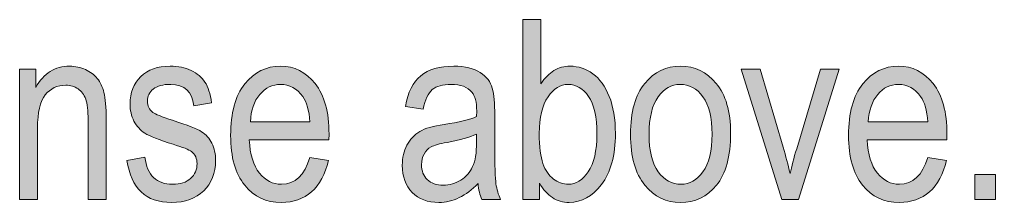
# Model space of a CAD drawing. Header units: inches. Extents: x 19 to 517, y 28 to 779.
# Drawn here: x 412.4 to 482.4, y 31.9 to 45 of the extents above; entities that cross this region are included whole.
import ezdxf

# ---------------------------------------------------------------- set-up
doc = ezdxf.new("R2010")
doc.units = ezdxf.units.IN
doc.header["$MEASUREMENT"] = 0
doc.layers.add('Layer 1', color=7, linetype='Continuous')

# ---------------------------------------------------------------- blocks, each defined once
blk = doc.blocks.new('block 738')
at = {"layer": 'Layer 1', "lineweight": 0}
blk.add_open_spline([(412.389, 32.076), (412.389, 32.076), (412.389, 41.41), (412.389, 41.41), (412.389, 41.41), (413.558, 41.41), (413.558, 41.41), (413.558, 41.41), (413.558, 40.092), (413.558, 40.092), (413.839, 40.604), (414.182, 40.987), (414.589, 41.241), (414.996, 41.494), (415.462, 41.621), (415.989, 41.621), (416.398, 41.621), (416.777, 41.54), (417.125, 41.379), (417.472, 41.218), (417.754, 41.007), (417.967, 40.746), (418.18, 40.485), (418.339, 40.147), (418.445, 39.731), (418.55, 39.315), (418.603, 38.677), (418.603, 37.815), (418.603, 37.815), (418.603, 32.076), (418.603, 32.076), (418.603, 32.076), (417.311, 32.076), (417.311, 32.076), (417.311, 32.076), (417.311, 37.76), (417.311, 37.76), (417.311, 38.446), (417.253, 38.948), (417.135, 39.265), (417.018, 39.581), (416.835, 39.826), (416.586, 39.999), (416.337, 40.172), (416.048, 40.259), (415.72, 40.259), (415.099, 40.259), (414.604, 40.027), (414.235, 39.563), (413.866, 39.101), (413.681, 38.306), (413.681, 37.18), (413.681, 37.18), (413.681, 32.076), (413.681, 32.076), (413.681, 32.076), (412.389, 32.076), (412.389, 32.076)], degree=3, knots=[0, 0, 0, 0, 1, 1, 1, 2, 2, 2, 3, 3, 3, 4, 4, 4, 5, 5, 5, 6, 6, 6, 7, 7, 7, 8, 8, 8, 9, 9, 9, 10, 10, 10, 11, 11, 11, 12, 12, 12, 13, 13, 13, 14, 14, 14, 15, 15, 15, 16, 16, 16, 17, 17, 17, 18, 18, 18, 19, 19, 19, 19], dxfattribs=at)
blk = doc.blocks.new('block 739')
at = {"layer": 'Layer 1', "true_color": 0x231f20}
h = blk.add_hatch(color=250, dxfattribs=at)
h.dxf.hatch_style = 2
edge = h.paths.add_edge_path()
edge.add_spline(control_points=[(412.389, 32.076), (412.389, 32.076), (412.389, 41.41), (412.389, 41.41), (412.389, 41.41), (413.558, 41.41), (413.558, 41.41), (413.558, 41.41), (413.558, 40.092), (413.558, 40.092), (413.839, 40.604), (414.182, 40.987), (414.589, 41.241), (414.996, 41.494), (415.462, 41.621), (415.989, 41.621), (416.398, 41.621), (416.777, 41.54), (417.125, 41.379), (417.472, 41.218), (417.754, 41.007), (417.967, 40.746), (418.18, 40.485), (418.339, 40.147), (418.445, 39.731), (418.55, 39.315), (418.603, 38.677), (418.603, 37.815), (418.603, 37.815), (418.603, 32.076), (418.603, 32.076), (418.603, 32.076), (417.311, 32.076), (417.311, 32.076), (417.311, 32.076), (417.311, 37.76), (417.311, 37.76), (417.311, 38.446), (417.253, 38.948), (417.135, 39.265), (417.018, 39.581), (416.835, 39.826), (416.586, 39.999), (416.337, 40.172), (416.048, 40.259), (415.72, 40.259), (415.099, 40.259), (414.604, 40.027), (414.235, 39.563), (413.866, 39.101), (413.681, 38.306), (413.681, 37.18), (413.681, 37.18), (413.681, 32.076), (413.681, 32.076), (413.681, 32.076), (412.389, 32.076), (412.389, 32.076)], knot_values=[0, 0, 0, 0, 1, 1, 1, 2, 2, 2, 3, 3, 3, 4, 4, 4, 5, 5, 5, 6, 6, 6, 7, 7, 7, 8, 8, 8, 9, 9, 9, 10, 10, 10, 11, 11, 11, 12, 12, 12, 13, 13, 13, 14, 14, 14, 15, 15, 15, 16, 16, 16, 17, 17, 17, 18, 18, 18, 19, 19, 19, 19], degree=3, periodic=1)
at = {"layer": 'Layer 1', "lineweight": 0}
blk.add_open_spline([(412.389, 32.076), (412.389, 32.076), (412.389, 41.41), (412.389, 41.41), (412.389, 41.41), (413.558, 41.41), (413.558, 41.41), (413.558, 41.41), (413.558, 40.092), (413.558, 40.092), (413.839, 40.604), (414.182, 40.987), (414.589, 41.241), (414.996, 41.494), (415.462, 41.621), (415.989, 41.621), (416.398, 41.621), (416.777, 41.54), (417.125, 41.379), (417.472, 41.218), (417.754, 41.007), (417.967, 40.746), (418.18, 40.485), (418.339, 40.147), (418.445, 39.731), (418.55, 39.315), (418.603, 38.677), (418.603, 37.815), (418.603, 37.815), (418.603, 32.076), (418.603, 32.076), (418.603, 32.076), (417.311, 32.076), (417.311, 32.076), (417.311, 32.076), (417.311, 37.76), (417.311, 37.76), (417.311, 38.446), (417.253, 38.948), (417.135, 39.265), (417.018, 39.581), (416.835, 39.826), (416.586, 39.999), (416.337, 40.172), (416.048, 40.259), (415.72, 40.259), (415.099, 40.259), (414.604, 40.027), (414.235, 39.563), (413.866, 39.101), (413.681, 38.306), (413.681, 37.18), (413.681, 37.18), (413.681, 32.076), (413.681, 32.076), (413.681, 32.076), (412.389, 32.076), (412.389, 32.076)], degree=3, knots=[0, 0, 0, 0, 1, 1, 1, 2, 2, 2, 3, 3, 3, 4, 4, 4, 5, 5, 5, 6, 6, 6, 7, 7, 7, 8, 8, 8, 9, 9, 9, 10, 10, 10, 11, 11, 11, 12, 12, 12, 13, 13, 13, 14, 14, 14, 15, 15, 15, 16, 16, 16, 17, 17, 17, 18, 18, 18, 19, 19, 19, 19], dxfattribs=at)
blk = doc.blocks.new('block 740')
at = {"layer": 'Layer 1', "lineweight": 0}
blk.add_open_spline([(420.097, 34.871), (420.097, 34.871), (421.389, 35.117), (421.389, 35.117), (421.465, 34.458), (421.673, 33.968), (422.011, 33.647), (422.351, 33.326), (422.801, 33.166), (423.362, 33.166), (423.923, 33.166), (424.357, 33.305), (424.665, 33.584), (424.971, 33.861), (425.125, 34.215), (425.125, 34.643), (425.125, 35.012), (424.993, 35.299), (424.729, 35.504), (424.548, 35.645), (424.108, 35.82), (423.411, 36.031), (422.403, 36.342), (421.729, 36.605), (421.389, 36.822), (421.049, 37.039), (420.786, 37.329), (420.598, 37.692), (420.411, 38.056), (420.317, 38.469), (420.317, 38.932), (420.317, 39.729), (420.572, 40.376), (421.082, 40.874), (421.591, 41.372), (422.298, 41.621), (423.2, 41.621), (423.768, 41.621), (424.267, 41.519), (424.699, 41.313), (425.129, 41.108), (425.459, 40.833), (425.687, 40.487), (425.916, 40.142), (426.074, 39.646), (426.162, 39.002), (426.162, 39.002), (424.896, 38.791), (424.896, 38.791), (424.779, 39.811), (424.225, 40.32), (423.235, 40.32), (422.673, 40.32), (422.254, 40.208), (421.978, 39.983), (421.703, 39.759), (421.565, 39.472), (421.565, 39.121), (421.565, 38.776), (421.697, 38.506), (421.962, 38.307), (422.12, 38.19), (422.589, 38.004), (423.37, 37.747), (424.444, 37.406), (425.138, 37.135), (425.454, 36.932), (425.769, 36.729), (426.014, 36.454), (426.189, 36.104), (426.364, 35.755), (426.452, 35.34), (426.452, 34.858), (426.452, 33.967), (426.169, 33.244), (425.603, 32.692), (425.038, 32.141), (424.266, 31.865), (423.288, 31.865), (421.454, 31.865), (420.39, 32.867), (420.097, 34.871)], degree=3, knots=[0, 0, 0, 0, 1, 1, 1, 2, 2, 2, 3, 3, 3, 4, 4, 4, 5, 5, 5, 6, 6, 6, 7, 7, 7, 8, 8, 8, 9, 9, 9, 10, 10, 10, 11, 11, 11, 12, 12, 12, 13, 13, 13, 14, 14, 14, 15, 15, 15, 16, 16, 16, 17, 17, 17, 18, 18, 18, 19, 19, 19, 20, 20, 20, 21, 21, 21, 22, 22, 22, 23, 23, 23, 24, 24, 24, 25, 25, 25, 26, 26, 26, 27, 27, 27, 27], dxfattribs=at)
blk = doc.blocks.new('block 741')
at = {"layer": 'Layer 1', "true_color": 0x231f20}
h = blk.add_hatch(color=250, dxfattribs=at)
h.dxf.hatch_style = 2
edge = h.paths.add_edge_path()
edge.add_spline(control_points=[(420.097, 34.871), (420.097, 34.871), (421.389, 35.117), (421.389, 35.117), (421.465, 34.458), (421.673, 33.968), (422.011, 33.647), (422.351, 33.326), (422.801, 33.166), (423.362, 33.166), (423.923, 33.166), (424.357, 33.305), (424.665, 33.584), (424.971, 33.861), (425.125, 34.215), (425.125, 34.643), (425.125, 35.012), (424.993, 35.299), (424.729, 35.504), (424.548, 35.645), (424.108, 35.82), (423.411, 36.031), (422.403, 36.342), (421.729, 36.605), (421.389, 36.822), (421.049, 37.039), (420.786, 37.329), (420.598, 37.692), (420.411, 38.056), (420.317, 38.469), (420.317, 38.932), (420.317, 39.729), (420.572, 40.376), (421.082, 40.874), (421.591, 41.372), (422.298, 41.621), (423.2, 41.621), (423.768, 41.621), (424.267, 41.519), (424.699, 41.313), (425.129, 41.108), (425.459, 40.833), (425.687, 40.487), (425.916, 40.142), (426.074, 39.646), (426.162, 39.002), (426.162, 39.002), (424.896, 38.791), (424.896, 38.791), (424.779, 39.811), (424.225, 40.32), (423.235, 40.32), (422.673, 40.32), (422.254, 40.208), (421.978, 39.983), (421.703, 39.759), (421.565, 39.472), (421.565, 39.121), (421.565, 38.776), (421.697, 38.506), (421.962, 38.307), (422.12, 38.19), (422.589, 38.004), (423.37, 37.747), (424.444, 37.406), (425.138, 37.135), (425.454, 36.932), (425.769, 36.729), (426.014, 36.454), (426.189, 36.104), (426.364, 35.755), (426.452, 35.34), (426.452, 34.858), (426.452, 33.967), (426.169, 33.244), (425.603, 32.692), (425.038, 32.141), (424.266, 31.865), (423.288, 31.865), (421.454, 31.865), (420.39, 32.867), (420.097, 34.871)], knot_values=[0, 0, 0, 0, 1, 1, 1, 2, 2, 2, 3, 3, 3, 4, 4, 4, 5, 5, 5, 6, 6, 6, 7, 7, 7, 8, 8, 8, 9, 9, 9, 10, 10, 10, 11, 11, 11, 12, 12, 12, 13, 13, 13, 14, 14, 14, 15, 15, 15, 16, 16, 16, 17, 17, 17, 18, 18, 18, 19, 19, 19, 20, 20, 20, 21, 21, 21, 22, 22, 22, 23, 23, 23, 24, 24, 24, 25, 25, 25, 26, 26, 26, 27, 27, 27, 27], degree=3, periodic=1)
at = {"layer": 'Layer 1', "lineweight": 0}
blk.add_open_spline([(420.097, 34.871), (420.097, 34.871), (421.389, 35.117), (421.389, 35.117), (421.465, 34.458), (421.673, 33.968), (422.011, 33.647), (422.351, 33.326), (422.801, 33.166), (423.362, 33.166), (423.923, 33.166), (424.357, 33.305), (424.665, 33.584), (424.971, 33.861), (425.125, 34.215), (425.125, 34.643), (425.125, 35.012), (424.993, 35.299), (424.729, 35.504), (424.548, 35.645), (424.108, 35.82), (423.411, 36.031), (422.403, 36.342), (421.729, 36.605), (421.389, 36.822), (421.049, 37.039), (420.786, 37.329), (420.598, 37.692), (420.411, 38.056), (420.317, 38.469), (420.317, 38.932), (420.317, 39.729), (420.572, 40.376), (421.082, 40.874), (421.591, 41.372), (422.298, 41.621), (423.2, 41.621), (423.768, 41.621), (424.267, 41.519), (424.699, 41.313), (425.129, 41.108), (425.459, 40.833), (425.687, 40.487), (425.916, 40.142), (426.074, 39.646), (426.162, 39.002), (426.162, 39.002), (424.896, 38.791), (424.896, 38.791), (424.779, 39.811), (424.225, 40.32), (423.235, 40.32), (422.673, 40.32), (422.254, 40.208), (421.978, 39.983), (421.703, 39.759), (421.565, 39.472), (421.565, 39.121), (421.565, 38.776), (421.697, 38.506), (421.962, 38.307), (422.12, 38.19), (422.589, 38.004), (423.37, 37.747), (424.444, 37.406), (425.138, 37.135), (425.454, 36.932), (425.769, 36.729), (426.014, 36.454), (426.189, 36.104), (426.364, 35.755), (426.452, 35.34), (426.452, 34.858), (426.452, 33.967), (426.169, 33.244), (425.603, 32.692), (425.038, 32.141), (424.266, 31.865), (423.288, 31.865), (421.454, 31.865), (420.39, 32.867), (420.097, 34.871)], degree=3, knots=[0, 0, 0, 0, 1, 1, 1, 2, 2, 2, 3, 3, 3, 4, 4, 4, 5, 5, 5, 6, 6, 6, 7, 7, 7, 8, 8, 8, 9, 9, 9, 10, 10, 10, 11, 11, 11, 12, 12, 12, 13, 13, 13, 14, 14, 14, 15, 15, 15, 16, 16, 16, 17, 17, 17, 18, 18, 18, 19, 19, 19, 20, 20, 20, 21, 21, 21, 22, 22, 22, 23, 23, 23, 24, 24, 24, 25, 25, 25, 26, 26, 26, 27, 27, 27, 27], dxfattribs=at)
blk = doc.blocks.new('block 742')
at = {"layer": 'Layer 1', "lineweight": 0}
blk.add_open_spline([(433.211, 35.082), (433.211, 35.082), (434.547, 34.88), (434.547, 34.88), (434.324, 33.884), (433.921, 33.132), (433.338, 32.625), (432.755, 32.118), (432.033, 31.865), (431.172, 31.865), (430.088, 31.865), (429.21, 32.276), (428.539, 33.1), (427.868, 33.923), (427.533, 35.111), (427.533, 36.664), (427.533, 38.275), (427.871, 39.504), (428.548, 40.352), (429.224, 41.197), (430.082, 41.621), (431.119, 41.621), (432.109, 41.621), (432.935, 41.205), (433.597, 40.373), (434.259, 39.541), (434.59, 38.337), (434.59, 36.761), (434.59, 36.761), (434.582, 36.339), (434.582, 36.339), (434.582, 36.339), (428.869, 36.339), (428.869, 36.339), (428.922, 35.29), (429.165, 34.499), (429.598, 33.966), (430.032, 33.433), (430.559, 33.166), (431.18, 33.166), (432.153, 33.166), (432.83, 33.805), (433.211, 35.082)], degree=3, knots=[0, 0, 0, 0, 1, 1, 1, 2, 2, 2, 3, 3, 3, 4, 4, 4, 5, 5, 5, 6, 6, 6, 7, 7, 7, 8, 8, 8, 9, 9, 9, 10, 10, 10, 11, 11, 11, 12, 12, 12, 13, 13, 13, 14, 14, 14, 14], dxfattribs=at)
blk = doc.blocks.new('block 743')
at = {"layer": 'Layer 1', "lineweight": 0}
blk.add_open_spline([(428.948, 37.64), (428.948, 37.64), (433.219, 37.64), (433.219, 37.64), (433.161, 38.448), (432.988, 39.052), (432.701, 39.45), (432.285, 40.03), (431.755, 40.32), (431.11, 40.32), (430.53, 40.32), (430.035, 40.078), (429.625, 39.596), (429.214, 39.111), (428.989, 38.46), (428.948, 37.64)], degree=3, knots=[0, 0, 0, 0, 1, 1, 1, 2, 2, 2, 3, 3, 3, 4, 4, 4, 5, 5, 5, 5], dxfattribs=at)
blk = doc.blocks.new('block 744')
at = {"layer": 'Layer 1', "true_color": 0x231f20}
h = blk.add_hatch(color=250, dxfattribs=at)
h.dxf.hatch_style = 2
edge = h.paths.add_edge_path()
edge.add_spline(control_points=[(433.211, 35.082), (433.211, 35.082), (434.547, 34.88), (434.547, 34.88), (434.324, 33.884), (433.921, 33.132), (433.338, 32.625), (432.755, 32.118), (432.033, 31.865), (431.172, 31.865), (430.088, 31.865), (429.21, 32.276), (428.539, 33.1), (427.868, 33.923), (427.533, 35.111), (427.533, 36.664), (427.533, 38.275), (427.871, 39.504), (428.548, 40.352), (429.224, 41.197), (430.082, 41.621), (431.119, 41.621), (432.109, 41.621), (432.935, 41.205), (433.597, 40.373), (434.259, 39.541), (434.59, 38.337), (434.59, 36.761), (434.59, 36.761), (434.582, 36.339), (434.582, 36.339), (434.582, 36.339), (428.869, 36.339), (428.869, 36.339), (428.922, 35.29), (429.165, 34.499), (429.598, 33.966), (430.032, 33.433), (430.559, 33.166), (431.18, 33.166), (432.153, 33.166), (432.83, 33.805), (433.211, 35.082)], knot_values=[0, 0, 0, 0, 1, 1, 1, 2, 2, 2, 3, 3, 3, 4, 4, 4, 5, 5, 5, 6, 6, 6, 7, 7, 7, 8, 8, 8, 9, 9, 9, 10, 10, 10, 11, 11, 11, 12, 12, 12, 13, 13, 13, 14, 14, 14, 14], degree=3, periodic=1)
edge = h.paths.add_edge_path()
edge.add_spline(control_points=[(428.948, 37.64), (428.948, 37.64), (433.219, 37.64), (433.219, 37.64), (433.161, 38.448), (432.988, 39.052), (432.701, 39.45), (432.285, 40.03), (431.755, 40.32), (431.11, 40.32), (430.53, 40.32), (430.035, 40.078), (429.625, 39.596), (429.214, 39.111), (428.989, 38.46), (428.948, 37.64)], knot_values=[0, 0, 0, 0, 1, 1, 1, 2, 2, 2, 3, 3, 3, 4, 4, 4, 5, 5, 5, 5], degree=3, periodic=1)
at = {"layer": 'Layer 1', "lineweight": 0}
for points, knots in [([(433.211, 35.082), (433.211, 35.082), (434.547, 34.88), (434.547, 34.88), (434.324, 33.884), (433.921, 33.132), (433.338, 32.625), (432.755, 32.118), (432.033, 31.865), (431.172, 31.865), (430.088, 31.865), (429.21, 32.276), (428.539, 33.1), (427.868, 33.923), (427.533, 35.111), (427.533, 36.664), (427.533, 38.275), (427.871, 39.504), (428.548, 40.352), (429.224, 41.197), (430.082, 41.621), (431.119, 41.621), (432.109, 41.621), (432.935, 41.205), (433.597, 40.373), (434.259, 39.541), (434.59, 38.337), (434.59, 36.761), (434.59, 36.761), (434.582, 36.339), (434.582, 36.339), (434.582, 36.339), (428.869, 36.339), (428.869, 36.339), (428.922, 35.29), (429.165, 34.499), (429.598, 33.966), (430.032, 33.433), (430.559, 33.166), (431.18, 33.166), (432.153, 33.166), (432.83, 33.805), (433.211, 35.082)], [0, 0, 0, 0, 1, 1, 1, 2, 2, 2, 3, 3, 3, 4, 4, 4, 5, 5, 5, 6, 6, 6, 7, 7, 7, 8, 8, 8, 9, 9, 9, 10, 10, 10, 11, 11, 11, 12, 12, 12, 13, 13, 13, 14, 14, 14, 14]), ([(428.948, 37.64), (428.948, 37.64), (433.219, 37.64), (433.219, 37.64), (433.161, 38.448), (432.988, 39.052), (432.701, 39.45), (432.285, 40.03), (431.755, 40.32), (431.11, 40.32), (430.53, 40.32), (430.035, 40.078), (429.625, 39.596), (429.214, 39.111), (428.989, 38.46), (428.948, 37.64)], [0, 0, 0, 0, 1, 1, 1, 2, 2, 2, 3, 3, 3, 4, 4, 4, 5, 5, 5, 5])]:
    blk.add_open_spline(points, degree=3, knots=knots, dxfattribs=at)
blk = doc.blocks.new('block 745')
at = {"layer": 'Layer 1', "lineweight": 0}
blk.add_open_spline([(445.278, 33.228), (444.844, 32.776), (444.393, 32.437), (443.924, 32.208), (443.456, 31.979), (442.969, 31.865), (442.465, 31.865), (441.669, 31.865), (441.033, 32.105), (440.558, 32.586), (440.084, 33.066), (439.846, 33.714), (439.846, 34.528), (439.846, 35.067), (439.958, 35.545), (440.18, 35.961), (440.403, 36.377), (440.708, 36.702), (441.094, 36.937), (441.481, 37.171), (442.067, 37.344), (442.852, 37.455), (443.907, 37.609), (444.68, 37.794), (445.173, 38.009), (445.173, 38.009), (445.181, 38.413), (445.181, 38.413), (445.181, 39.052), (445.067, 39.5), (444.839, 39.758), (444.516, 40.133), (444.021, 40.32), (443.353, 40.32), (442.75, 40.32), (442.298, 40.195), (442, 39.945), (441.701, 39.694), (441.481, 39.225), (441.34, 38.536), (441.34, 38.536), (440.066, 38.747), (440.066, 38.747), (440.248, 39.749), (440.616, 40.479), (441.169, 40.936), (441.723, 41.393), (442.515, 41.621), (443.547, 41.621), (444.349, 41.621), (444.979, 41.47), (445.436, 41.168), (445.893, 40.866), (446.181, 40.493), (446.301, 40.048), (446.422, 39.603), (446.482, 38.952), (446.482, 38.097), (446.482, 38.097), (446.482, 35.987), (446.482, 35.987), (446.482, 34.511), (446.509, 33.58), (446.565, 33.197), (446.621, 32.813), (446.731, 32.439), (446.895, 32.076), (446.895, 32.076), (445.542, 32.076), (445.542, 32.076), (445.407, 32.398), (445.319, 32.782), (445.278, 33.228)], degree=3, knots=[0, 0, 0, 0, 1, 1, 1, 2, 2, 2, 3, 3, 3, 4, 4, 4, 5, 5, 5, 6, 6, 6, 7, 7, 7, 8, 8, 8, 9, 9, 9, 10, 10, 10, 11, 11, 11, 12, 12, 12, 13, 13, 13, 14, 14, 14, 15, 15, 15, 16, 16, 16, 17, 17, 17, 18, 18, 18, 19, 19, 19, 20, 20, 20, 21, 21, 21, 22, 22, 22, 23, 23, 23, 24, 24, 24, 24], dxfattribs=at)
blk = doc.blocks.new('block 746')
at = {"layer": 'Layer 1', "lineweight": 0}
blk.add_open_spline([(445.173, 36.761), (444.698, 36.526), (443.992, 36.327), (443.054, 36.163), (442.509, 36.069), (442.129, 35.962), (441.912, 35.842), (441.695, 35.722), (441.526, 35.553), (441.407, 35.332), (441.286, 35.113), (441.226, 34.859), (441.226, 34.572), (441.226, 34.127), (441.364, 33.771), (441.639, 33.504), (441.915, 33.237), (442.296, 33.104), (442.782, 33.104), (443.245, 33.104), (443.665, 33.225), (444.044, 33.465), (444.421, 33.705), (444.704, 34.025), (444.891, 34.428), (445.079, 34.828), (445.173, 35.413), (445.173, 36.181), (445.173, 36.181), (445.173, 36.761), (445.173, 36.761)], degree=3, knots=[0, 0, 0, 0, 1, 1, 1, 2, 2, 2, 3, 3, 3, 4, 4, 4, 5, 5, 5, 6, 6, 6, 7, 7, 7, 8, 8, 8, 9, 9, 9, 10, 10, 10, 10], dxfattribs=at)
blk = doc.blocks.new('block 747')
at = {"layer": 'Layer 1', "true_color": 0x231f20}
h = blk.add_hatch(color=250, dxfattribs=at)
h.dxf.hatch_style = 2
edge = h.paths.add_edge_path()
edge.add_spline(control_points=[(445.278, 33.228), (444.844, 32.776), (444.393, 32.437), (443.924, 32.208), (443.456, 31.979), (442.969, 31.865), (442.465, 31.865), (441.669, 31.865), (441.033, 32.105), (440.558, 32.586), (440.084, 33.066), (439.846, 33.714), (439.846, 34.528), (439.846, 35.067), (439.958, 35.545), (440.18, 35.961), (440.403, 36.377), (440.708, 36.702), (441.094, 36.937), (441.481, 37.171), (442.067, 37.344), (442.852, 37.455), (443.907, 37.609), (444.68, 37.794), (445.173, 38.009), (445.173, 38.009), (445.181, 38.413), (445.181, 38.413), (445.181, 39.052), (445.067, 39.5), (444.839, 39.758), (444.516, 40.133), (444.021, 40.32), (443.353, 40.32), (442.75, 40.32), (442.298, 40.195), (442, 39.945), (441.701, 39.694), (441.481, 39.225), (441.34, 38.536), (441.34, 38.536), (440.066, 38.747), (440.066, 38.747), (440.248, 39.749), (440.616, 40.479), (441.169, 40.936), (441.723, 41.393), (442.515, 41.621), (443.547, 41.621), (444.349, 41.621), (444.979, 41.47), (445.436, 41.168), (445.893, 40.866), (446.181, 40.493), (446.301, 40.048), (446.422, 39.603), (446.482, 38.952), (446.482, 38.097), (446.482, 38.097), (446.482, 35.987), (446.482, 35.987), (446.482, 34.511), (446.509, 33.58), (446.565, 33.197), (446.621, 32.813), (446.731, 32.439), (446.895, 32.076), (446.895, 32.076), (445.542, 32.076), (445.542, 32.076), (445.407, 32.398), (445.319, 32.782), (445.278, 33.228)], knot_values=[0, 0, 0, 0, 1, 1, 1, 2, 2, 2, 3, 3, 3, 4, 4, 4, 5, 5, 5, 6, 6, 6, 7, 7, 7, 8, 8, 8, 9, 9, 9, 10, 10, 10, 11, 11, 11, 12, 12, 12, 13, 13, 13, 14, 14, 14, 15, 15, 15, 16, 16, 16, 17, 17, 17, 18, 18, 18, 19, 19, 19, 20, 20, 20, 21, 21, 21, 22, 22, 22, 23, 23, 23, 24, 24, 24, 24], degree=3, periodic=1)
edge = h.paths.add_edge_path()
edge.add_spline(control_points=[(445.173, 36.761), (444.698, 36.526), (443.992, 36.327), (443.054, 36.163), (442.509, 36.069), (442.129, 35.962), (441.912, 35.842), (441.695, 35.722), (441.526, 35.553), (441.407, 35.332), (441.286, 35.113), (441.226, 34.859), (441.226, 34.572), (441.226, 34.127), (441.364, 33.771), (441.639, 33.504), (441.915, 33.237), (442.296, 33.104), (442.782, 33.104), (443.245, 33.104), (443.665, 33.225), (444.044, 33.465), (444.421, 33.705), (444.704, 34.025), (444.891, 34.428), (445.079, 34.828), (445.173, 35.413), (445.173, 36.181), (445.173, 36.181), (445.173, 36.761), (445.173, 36.761)], knot_values=[0, 0, 0, 0, 1, 1, 1, 2, 2, 2, 3, 3, 3, 4, 4, 4, 5, 5, 5, 6, 6, 6, 7, 7, 7, 8, 8, 8, 9, 9, 9, 10, 10, 10, 10], degree=3, periodic=1)
at = {"layer": 'Layer 1', "lineweight": 0}
for points, knots in [([(445.278, 33.228), (444.844, 32.776), (444.393, 32.437), (443.924, 32.208), (443.456, 31.979), (442.969, 31.865), (442.465, 31.865), (441.669, 31.865), (441.033, 32.105), (440.558, 32.586), (440.084, 33.066), (439.846, 33.714), (439.846, 34.528), (439.846, 35.067), (439.958, 35.545), (440.18, 35.961), (440.403, 36.377), (440.708, 36.702), (441.094, 36.937), (441.481, 37.171), (442.067, 37.344), (442.852, 37.455), (443.907, 37.609), (444.68, 37.794), (445.173, 38.009), (445.173, 38.009), (445.181, 38.413), (445.181, 38.413), (445.181, 39.052), (445.067, 39.5), (444.839, 39.758), (444.516, 40.133), (444.021, 40.32), (443.353, 40.32), (442.75, 40.32), (442.298, 40.195), (442, 39.945), (441.701, 39.694), (441.481, 39.225), (441.34, 38.536), (441.34, 38.536), (440.066, 38.747), (440.066, 38.747), (440.248, 39.749), (440.616, 40.479), (441.169, 40.936), (441.723, 41.393), (442.515, 41.621), (443.547, 41.621), (444.349, 41.621), (444.979, 41.47), (445.436, 41.168), (445.893, 40.866), (446.181, 40.493), (446.301, 40.048), (446.422, 39.603), (446.482, 38.952), (446.482, 38.097), (446.482, 38.097), (446.482, 35.987), (446.482, 35.987), (446.482, 34.511), (446.509, 33.58), (446.565, 33.197), (446.621, 32.813), (446.731, 32.439), (446.895, 32.076), (446.895, 32.076), (445.542, 32.076), (445.542, 32.076), (445.407, 32.398), (445.319, 32.782), (445.278, 33.228)], [0, 0, 0, 0, 1, 1, 1, 2, 2, 2, 3, 3, 3, 4, 4, 4, 5, 5, 5, 6, 6, 6, 7, 7, 7, 8, 8, 8, 9, 9, 9, 10, 10, 10, 11, 11, 11, 12, 12, 12, 13, 13, 13, 14, 14, 14, 15, 15, 15, 16, 16, 16, 17, 17, 17, 18, 18, 18, 19, 19, 19, 20, 20, 20, 21, 21, 21, 22, 22, 22, 23, 23, 23, 24, 24, 24, 24]), ([(445.173, 36.761), (444.698, 36.526), (443.992, 36.327), (443.054, 36.163), (442.509, 36.069), (442.129, 35.962), (441.912, 35.842), (441.695, 35.722), (441.526, 35.553), (441.407, 35.332), (441.286, 35.113), (441.226, 34.859), (441.226, 34.572), (441.226, 34.127), (441.364, 33.771), (441.639, 33.504), (441.915, 33.237), (442.296, 33.104), (442.782, 33.104), (443.245, 33.104), (443.665, 33.225), (444.044, 33.465), (444.421, 33.705), (444.704, 34.025), (444.891, 34.428), (445.079, 34.828), (445.173, 35.413), (445.173, 36.181), (445.173, 36.181), (445.173, 36.761), (445.173, 36.761)], [0, 0, 0, 0, 1, 1, 1, 2, 2, 2, 3, 3, 3, 4, 4, 4, 5, 5, 5, 6, 6, 6, 7, 7, 7, 8, 8, 8, 9, 9, 9, 10, 10, 10, 10])]:
    blk.add_open_spline(points, degree=3, knots=knots, dxfattribs=at)
blk = doc.blocks.new('block 748')
at = {"layer": 'Layer 1', "lineweight": 0}
blk.add_open_spline([(449.69, 32.076), (449.69, 32.076), (448.486, 32.076), (448.486, 32.076), (448.486, 32.076), (448.486, 44.961), (448.486, 44.961), (448.486, 44.961), (449.787, 44.961), (449.787, 44.961), (449.787, 44.961), (449.787, 40.364), (449.787, 40.364), (450.062, 40.786), (450.374, 41.101), (450.723, 41.309), (451.071, 41.517), (451.46, 41.621), (451.887, 41.621), (452.485, 41.621), (453.028, 41.442), (453.518, 41.085), (454.006, 40.728), (454.398, 40.186), (454.691, 39.459), (454.984, 38.732), (455.131, 37.851), (455.131, 36.813), (455.131, 35.231), (454.798, 34.011), (454.135, 33.152), (453.472, 32.294), (452.698, 31.865), (451.812, 31.865), (451.366, 31.865), (450.965, 31.981), (450.61, 32.213), (450.255, 32.443), (449.948, 32.788), (449.69, 33.245), (449.69, 33.245), (449.69, 32.076), (449.69, 32.076)], degree=3, knots=[0, 0, 0, 0, 1, 1, 1, 2, 2, 2, 3, 3, 3, 4, 4, 4, 5, 5, 5, 6, 6, 6, 7, 7, 7, 8, 8, 8, 9, 9, 9, 10, 10, 10, 11, 11, 11, 12, 12, 12, 13, 13, 13, 14, 14, 14, 14], dxfattribs=at)
blk = doc.blocks.new('block 749')
at = {"layer": 'Layer 1', "lineweight": 0}
blk.add_open_spline([(449.671, 36.813), (449.671, 35.847), (449.758, 35.123), (449.935, 34.643), (450.111, 34.162), (450.361, 33.796), (450.684, 33.544), (451.007, 33.292), (451.366, 33.166), (451.759, 33.166), (452.294, 33.166), (452.768, 33.466), (453.182, 34.066), (453.596, 34.667), (453.803, 35.565), (453.803, 36.761), (453.803, 37.985), (453.603, 38.885), (453.204, 39.459), (452.804, 40.033), (452.314, 40.32), (451.733, 40.32), (451.198, 40.32), (450.72, 40.02), (450.3, 39.42), (449.881, 38.818), (449.671, 37.95), (449.671, 36.813)], degree=3, knots=[0, 0, 0, 0, 1, 1, 1, 2, 2, 2, 3, 3, 3, 4, 4, 4, 5, 5, 5, 6, 6, 6, 7, 7, 7, 8, 8, 8, 9, 9, 9, 9], dxfattribs=at)
blk = doc.blocks.new('block 750')
at = {"layer": 'Layer 1', "true_color": 0x231f20}
h = blk.add_hatch(color=250, dxfattribs=at)
h.dxf.hatch_style = 2
edge = h.paths.add_edge_path()
edge.add_spline(control_points=[(449.69, 32.076), (449.69, 32.076), (448.486, 32.076), (448.486, 32.076), (448.486, 32.076), (448.486, 44.961), (448.486, 44.961), (448.486, 44.961), (449.787, 44.961), (449.787, 44.961), (449.787, 44.961), (449.787, 40.364), (449.787, 40.364), (450.062, 40.786), (450.374, 41.101), (450.723, 41.309), (451.071, 41.517), (451.46, 41.621), (451.887, 41.621), (452.485, 41.621), (453.028, 41.442), (453.518, 41.085), (454.006, 40.728), (454.398, 40.186), (454.691, 39.459), (454.984, 38.732), (455.131, 37.851), (455.131, 36.813), (455.131, 35.231), (454.798, 34.011), (454.135, 33.152), (453.472, 32.294), (452.698, 31.865), (451.812, 31.865), (451.366, 31.865), (450.965, 31.981), (450.61, 32.213), (450.255, 32.443), (449.948, 32.788), (449.69, 33.245), (449.69, 33.245), (449.69, 32.076), (449.69, 32.076)], knot_values=[0, 0, 0, 0, 1, 1, 1, 2, 2, 2, 3, 3, 3, 4, 4, 4, 5, 5, 5, 6, 6, 6, 7, 7, 7, 8, 8, 8, 9, 9, 9, 10, 10, 10, 11, 11, 11, 12, 12, 12, 13, 13, 13, 14, 14, 14, 14], degree=3, periodic=1)
edge = h.paths.add_edge_path()
edge.add_spline(control_points=[(449.671, 36.813), (449.671, 35.847), (449.758, 35.123), (449.935, 34.643), (450.111, 34.162), (450.361, 33.796), (450.684, 33.544), (451.007, 33.292), (451.366, 33.166), (451.759, 33.166), (452.294, 33.166), (452.768, 33.466), (453.182, 34.066), (453.596, 34.667), (453.803, 35.565), (453.803, 36.761), (453.803, 37.985), (453.603, 38.885), (453.204, 39.459), (452.804, 40.033), (452.314, 40.32), (451.733, 40.32), (451.198, 40.32), (450.72, 40.02), (450.3, 39.42), (449.881, 38.818), (449.671, 37.95), (449.671, 36.813)], knot_values=[0, 0, 0, 0, 1, 1, 1, 2, 2, 2, 3, 3, 3, 4, 4, 4, 5, 5, 5, 6, 6, 6, 7, 7, 7, 8, 8, 8, 9, 9, 9, 9], degree=3, periodic=1)
at = {"layer": 'Layer 1', "lineweight": 0}
for points, knots in [([(449.69, 32.076), (449.69, 32.076), (448.486, 32.076), (448.486, 32.076), (448.486, 32.076), (448.486, 44.961), (448.486, 44.961), (448.486, 44.961), (449.787, 44.961), (449.787, 44.961), (449.787, 44.961), (449.787, 40.364), (449.787, 40.364), (450.062, 40.786), (450.374, 41.101), (450.723, 41.309), (451.071, 41.517), (451.46, 41.621), (451.887, 41.621), (452.485, 41.621), (453.028, 41.442), (453.518, 41.085), (454.006, 40.728), (454.398, 40.186), (454.691, 39.459), (454.984, 38.732), (455.131, 37.851), (455.131, 36.813), (455.131, 35.231), (454.798, 34.011), (454.135, 33.152), (453.472, 32.294), (452.698, 31.865), (451.812, 31.865), (451.366, 31.865), (450.965, 31.981), (450.61, 32.213), (450.255, 32.443), (449.948, 32.788), (449.69, 33.245), (449.69, 33.245), (449.69, 32.076), (449.69, 32.076)], [0, 0, 0, 0, 1, 1, 1, 2, 2, 2, 3, 3, 3, 4, 4, 4, 5, 5, 5, 6, 6, 6, 7, 7, 7, 8, 8, 8, 9, 9, 9, 10, 10, 10, 11, 11, 11, 12, 12, 12, 13, 13, 13, 14, 14, 14, 14]), ([(449.671, 36.813), (449.671, 35.847), (449.758, 35.123), (449.935, 34.643), (450.111, 34.162), (450.361, 33.796), (450.684, 33.544), (451.007, 33.292), (451.366, 33.166), (451.759, 33.166), (452.294, 33.166), (452.768, 33.466), (453.182, 34.066), (453.596, 34.667), (453.803, 35.565), (453.803, 36.761), (453.803, 37.985), (453.603, 38.885), (453.204, 39.459), (452.804, 40.033), (452.314, 40.32), (451.733, 40.32), (451.198, 40.32), (450.72, 40.02), (450.3, 39.42), (449.881, 38.818), (449.671, 37.95), (449.671, 36.813)], [0, 0, 0, 0, 1, 1, 1, 2, 2, 2, 3, 3, 3, 4, 4, 4, 5, 5, 5, 6, 6, 6, 7, 7, 7, 8, 8, 8, 9, 9, 9, 9])]:
    blk.add_open_spline(points, degree=3, knots=knots, dxfattribs=at)
blk = doc.blocks.new('block 751')
at = {"layer": 'Layer 1', "lineweight": 0}
blk.add_open_spline([(456.22, 36.743), (456.22, 38.354), (456.559, 39.57), (457.235, 40.391), (457.913, 41.211), (458.769, 41.621), (459.806, 41.621), (460.826, 41.621), (461.678, 41.211), (462.364, 40.391), (463.049, 39.57), (463.392, 38.387), (463.392, 36.84), (463.392, 35.164), (463.055, 33.916), (462.381, 33.096), (461.708, 32.275), (460.849, 31.865), (459.806, 31.865), (458.781, 31.865), (457.926, 32.276), (457.245, 33.1), (456.561, 33.923), (456.22, 35.138), (456.22, 36.743)], degree=3, knots=[0, 0, 0, 0, 1, 1, 1, 2, 2, 2, 3, 3, 3, 4, 4, 4, 5, 5, 5, 6, 6, 6, 7, 7, 7, 8, 8, 8, 8], dxfattribs=at)
blk = doc.blocks.new('block 752')
at = {"layer": 'Layer 1', "lineweight": 0}
blk.add_open_spline([(457.548, 36.748), (457.548, 35.539), (457.767, 34.64), (458.207, 34.051), (458.646, 33.461), (459.191, 33.166), (459.841, 33.166), (460.451, 33.166), (460.973, 33.464), (461.411, 34.06), (461.846, 34.654), (462.065, 35.551), (462.065, 36.748), (462.065, 37.95), (461.845, 38.847), (461.406, 39.436), (460.966, 40.025), (460.422, 40.32), (459.771, 40.32), (459.156, 40.32), (458.631, 40.024), (458.198, 39.432), (457.764, 38.839), (457.548, 37.944), (457.548, 36.748)], degree=3, knots=[0, 0, 0, 0, 1, 1, 1, 2, 2, 2, 3, 3, 3, 4, 4, 4, 5, 5, 5, 6, 6, 6, 7, 7, 7, 8, 8, 8, 8], dxfattribs=at)
blk = doc.blocks.new('block 753')
at = {"layer": 'Layer 1', "true_color": 0x231f20}
h = blk.add_hatch(color=250, dxfattribs=at)
h.dxf.hatch_style = 2
edge = h.paths.add_edge_path()
edge.add_spline(control_points=[(456.22, 36.743), (456.22, 38.354), (456.559, 39.57), (457.235, 40.391), (457.913, 41.211), (458.769, 41.621), (459.806, 41.621), (460.826, 41.621), (461.678, 41.211), (462.364, 40.391), (463.049, 39.57), (463.392, 38.387), (463.392, 36.84), (463.392, 35.164), (463.055, 33.916), (462.381, 33.096), (461.708, 32.275), (460.849, 31.865), (459.806, 31.865), (458.781, 31.865), (457.926, 32.276), (457.245, 33.1), (456.561, 33.923), (456.22, 35.138), (456.22, 36.743)], knot_values=[0, 0, 0, 0, 1, 1, 1, 2, 2, 2, 3, 3, 3, 4, 4, 4, 5, 5, 5, 6, 6, 6, 7, 7, 7, 8, 8, 8, 8], degree=3, periodic=1)
edge = h.paths.add_edge_path()
edge.add_spline(control_points=[(457.548, 36.748), (457.548, 35.539), (457.767, 34.64), (458.207, 34.051), (458.646, 33.461), (459.191, 33.166), (459.841, 33.166), (460.451, 33.166), (460.973, 33.464), (461.411, 34.06), (461.846, 34.654), (462.065, 35.551), (462.065, 36.748), (462.065, 37.95), (461.845, 38.847), (461.406, 39.436), (460.966, 40.025), (460.422, 40.32), (459.771, 40.32), (459.156, 40.32), (458.631, 40.024), (458.198, 39.432), (457.764, 38.839), (457.548, 37.944), (457.548, 36.748)], knot_values=[0, 0, 0, 0, 1, 1, 1, 2, 2, 2, 3, 3, 3, 4, 4, 4, 5, 5, 5, 6, 6, 6, 7, 7, 7, 8, 8, 8, 8], degree=3, periodic=1)
at = {"layer": 'Layer 1', "lineweight": 0}
for points in [[(456.22, 36.743), (456.22, 38.354), (456.559, 39.57), (457.235, 40.391), (457.913, 41.211), (458.769, 41.621), (459.806, 41.621), (460.826, 41.621), (461.678, 41.211), (462.364, 40.391), (463.049, 39.57), (463.392, 38.387), (463.392, 36.84), (463.392, 35.164), (463.055, 33.916), (462.381, 33.096), (461.708, 32.275), (460.849, 31.865), (459.806, 31.865), (458.781, 31.865), (457.926, 32.276), (457.245, 33.1), (456.561, 33.923), (456.22, 35.138), (456.22, 36.743)], [(457.548, 36.748), (457.548, 35.539), (457.767, 34.64), (458.207, 34.051), (458.646, 33.461), (459.191, 33.166), (459.841, 33.166), (460.451, 33.166), (460.973, 33.464), (461.411, 34.06), (461.846, 34.654), (462.065, 35.551), (462.065, 36.748), (462.065, 37.95), (461.845, 38.847), (461.406, 39.436), (460.966, 40.025), (460.422, 40.32), (459.771, 40.32), (459.156, 40.32), (458.631, 40.024), (458.198, 39.432), (457.764, 38.839), (457.548, 37.944), (457.548, 36.748)]]:
    blk.add_open_spline(points, degree=3, knots=[0, 0, 0, 0, 1, 1, 1, 2, 2, 2, 3, 3, 3, 4, 4, 4, 5, 5, 5, 6, 6, 6, 7, 7, 7, 8, 8, 8, 8], dxfattribs=at)
blk = doc.blocks.new('block 754')
at = {"layer": 'Layer 1', "lineweight": 0}
blk.add_open_spline([(467.06, 32.076), (467.06, 32.076), (464.148, 41.41), (464.148, 41.41), (464.148, 41.41), (465.519, 41.41), (465.519, 41.41), (465.519, 41.41), (467.167, 35.82), (467.167, 35.82), (467.354, 35.188), (467.518, 34.561), (467.659, 33.939), (467.771, 34.432), (467.929, 35.023), (468.134, 35.715), (468.134, 35.715), (469.843, 41.41), (469.843, 41.41), (469.843, 41.41), (471.179, 41.41), (471.179, 41.41), (471.179, 41.41), (468.268, 32.076), (468.268, 32.076), (468.268, 32.076), (467.06, 32.076), (467.06, 32.076)], degree=3, knots=[0, 0, 0, 0, 1, 1, 1, 2, 2, 2, 3, 3, 3, 4, 4, 4, 5, 5, 5, 6, 6, 6, 7, 7, 7, 8, 8, 8, 9, 9, 9, 9], dxfattribs=at)
blk = doc.blocks.new('block 755')
at = {"layer": 'Layer 1', "true_color": 0x231f20}
h = blk.add_hatch(color=250, dxfattribs=at)
h.dxf.hatch_style = 2
edge = h.paths.add_edge_path()
edge.add_spline(control_points=[(467.06, 32.076), (467.06, 32.076), (464.148, 41.41), (464.148, 41.41), (464.148, 41.41), (465.519, 41.41), (465.519, 41.41), (465.519, 41.41), (467.167, 35.82), (467.167, 35.82), (467.354, 35.188), (467.518, 34.561), (467.659, 33.939), (467.771, 34.432), (467.929, 35.023), (468.134, 35.715), (468.134, 35.715), (469.843, 41.41), (469.843, 41.41), (469.843, 41.41), (471.179, 41.41), (471.179, 41.41), (471.179, 41.41), (468.268, 32.076), (468.268, 32.076), (468.268, 32.076), (467.06, 32.076), (467.06, 32.076)], knot_values=[0, 0, 0, 0, 1, 1, 1, 2, 2, 2, 3, 3, 3, 4, 4, 4, 5, 5, 5, 6, 6, 6, 7, 7, 7, 8, 8, 8, 9, 9, 9, 9], degree=3, periodic=1)
at = {"layer": 'Layer 1', "lineweight": 0}
blk.add_open_spline([(467.06, 32.076), (467.06, 32.076), (464.148, 41.41), (464.148, 41.41), (464.148, 41.41), (465.519, 41.41), (465.519, 41.41), (465.519, 41.41), (467.167, 35.82), (467.167, 35.82), (467.354, 35.188), (467.518, 34.561), (467.659, 33.939), (467.771, 34.432), (467.929, 35.023), (468.134, 35.715), (468.134, 35.715), (469.843, 41.41), (469.843, 41.41), (469.843, 41.41), (471.179, 41.41), (471.179, 41.41), (471.179, 41.41), (468.268, 32.076), (468.268, 32.076), (468.268, 32.076), (467.06, 32.076), (467.06, 32.076)], degree=3, knots=[0, 0, 0, 0, 1, 1, 1, 2, 2, 2, 3, 3, 3, 4, 4, 4, 5, 5, 5, 6, 6, 6, 7, 7, 7, 8, 8, 8, 9, 9, 9, 9], dxfattribs=at)
blk = doc.blocks.new('block 756')
at = {"layer": 'Layer 1', "lineweight": 0}
blk.add_open_spline([(477.534, 35.082), (477.534, 35.082), (478.87, 34.88), (478.87, 34.88), (478.647, 33.884), (478.244, 33.132), (477.661, 32.625), (477.078, 32.118), (476.356, 31.865), (475.495, 31.865), (474.411, 31.865), (473.533, 32.276), (472.862, 33.1), (472.191, 33.923), (471.856, 35.111), (471.856, 36.664), (471.856, 38.275), (472.194, 39.504), (472.872, 40.352), (473.548, 41.197), (474.405, 41.621), (475.442, 41.621), (476.432, 41.621), (477.258, 41.205), (477.921, 40.373), (478.583, 39.541), (478.914, 38.337), (478.914, 36.761), (478.914, 36.761), (478.905, 36.339), (478.905, 36.339), (478.905, 36.339), (473.192, 36.339), (473.192, 36.339), (473.245, 35.29), (473.488, 34.499), (473.922, 33.966), (474.355, 33.433), (474.882, 33.166), (475.504, 33.166), (476.476, 33.166), (477.153, 33.805), (477.534, 35.082)], degree=3, knots=[0, 0, 0, 0, 1, 1, 1, 2, 2, 2, 3, 3, 3, 4, 4, 4, 5, 5, 5, 6, 6, 6, 7, 7, 7, 8, 8, 8, 9, 9, 9, 10, 10, 10, 11, 11, 11, 12, 12, 12, 13, 13, 13, 14, 14, 14, 14], dxfattribs=at)
blk = doc.blocks.new('block 757')
at = {"layer": 'Layer 1', "lineweight": 0}
blk.add_open_spline([(473.271, 37.64), (473.271, 37.64), (477.543, 37.64), (477.543, 37.64), (477.484, 38.448), (477.311, 39.052), (477.024, 39.45), (476.608, 40.03), (476.078, 40.32), (475.433, 40.32), (474.853, 40.32), (474.358, 40.078), (473.948, 39.596), (473.538, 39.111), (473.312, 38.46), (473.271, 37.64)], degree=3, knots=[0, 0, 0, 0, 1, 1, 1, 2, 2, 2, 3, 3, 3, 4, 4, 4, 5, 5, 5, 5], dxfattribs=at)
blk = doc.blocks.new('block 758')
at = {"layer": 'Layer 1', "true_color": 0x231f20}
h = blk.add_hatch(color=250, dxfattribs=at)
h.dxf.hatch_style = 2
edge = h.paths.add_edge_path()
edge.add_spline(control_points=[(477.534, 35.082), (477.534, 35.082), (478.87, 34.88), (478.87, 34.88), (478.647, 33.884), (478.244, 33.132), (477.661, 32.625), (477.078, 32.118), (476.356, 31.865), (475.495, 31.865), (474.411, 31.865), (473.533, 32.276), (472.862, 33.1), (472.191, 33.923), (471.856, 35.111), (471.856, 36.664), (471.856, 38.275), (472.194, 39.504), (472.872, 40.352), (473.548, 41.197), (474.405, 41.621), (475.442, 41.621), (476.432, 41.621), (477.258, 41.205), (477.921, 40.373), (478.583, 39.541), (478.914, 38.337), (478.914, 36.761), (478.914, 36.761), (478.905, 36.339), (478.905, 36.339), (478.905, 36.339), (473.192, 36.339), (473.192, 36.339), (473.245, 35.29), (473.488, 34.499), (473.922, 33.966), (474.355, 33.433), (474.882, 33.166), (475.504, 33.166), (476.476, 33.166), (477.153, 33.805), (477.534, 35.082)], knot_values=[0, 0, 0, 0, 1, 1, 1, 2, 2, 2, 3, 3, 3, 4, 4, 4, 5, 5, 5, 6, 6, 6, 7, 7, 7, 8, 8, 8, 9, 9, 9, 10, 10, 10, 11, 11, 11, 12, 12, 12, 13, 13, 13, 14, 14, 14, 14], degree=3, periodic=1)
edge = h.paths.add_edge_path()
edge.add_spline(control_points=[(473.271, 37.64), (473.271, 37.64), (477.543, 37.64), (477.543, 37.64), (477.484, 38.448), (477.311, 39.052), (477.024, 39.45), (476.608, 40.03), (476.078, 40.32), (475.433, 40.32), (474.853, 40.32), (474.358, 40.078), (473.948, 39.596), (473.538, 39.111), (473.312, 38.46), (473.271, 37.64)], knot_values=[0, 0, 0, 0, 1, 1, 1, 2, 2, 2, 3, 3, 3, 4, 4, 4, 5, 5, 5, 5], degree=3, periodic=1)
at = {"layer": 'Layer 1', "lineweight": 0}
for points, knots in [([(477.534, 35.082), (477.534, 35.082), (478.87, 34.88), (478.87, 34.88), (478.647, 33.884), (478.244, 33.132), (477.661, 32.625), (477.078, 32.118), (476.356, 31.865), (475.495, 31.865), (474.411, 31.865), (473.533, 32.276), (472.862, 33.1), (472.191, 33.923), (471.856, 35.111), (471.856, 36.664), (471.856, 38.275), (472.194, 39.504), (472.872, 40.352), (473.548, 41.197), (474.405, 41.621), (475.442, 41.621), (476.432, 41.621), (477.258, 41.205), (477.921, 40.373), (478.583, 39.541), (478.914, 38.337), (478.914, 36.761), (478.914, 36.761), (478.905, 36.339), (478.905, 36.339), (478.905, 36.339), (473.192, 36.339), (473.192, 36.339), (473.245, 35.29), (473.488, 34.499), (473.922, 33.966), (474.355, 33.433), (474.882, 33.166), (475.504, 33.166), (476.476, 33.166), (477.153, 33.805), (477.534, 35.082)], [0, 0, 0, 0, 1, 1, 1, 2, 2, 2, 3, 3, 3, 4, 4, 4, 5, 5, 5, 6, 6, 6, 7, 7, 7, 8, 8, 8, 9, 9, 9, 10, 10, 10, 11, 11, 11, 12, 12, 12, 13, 13, 13, 14, 14, 14, 14]), ([(473.271, 37.64), (473.271, 37.64), (477.543, 37.64), (477.543, 37.64), (477.484, 38.448), (477.311, 39.052), (477.024, 39.45), (476.608, 40.03), (476.078, 40.32), (475.433, 40.32), (474.853, 40.32), (474.358, 40.078), (473.948, 39.596), (473.538, 39.111), (473.312, 38.46), (473.271, 37.64)], [0, 0, 0, 0, 1, 1, 1, 2, 2, 2, 3, 3, 3, 4, 4, 4, 5, 5, 5, 5])]:
    blk.add_open_spline(points, degree=3, knots=knots, dxfattribs=at)
blk = doc.blocks.new('block 759')
at = {"layer": 'Layer 1', "lineweight": 0}
blk.add_lwpolyline([(480.918, 32.076), (480.918, 33.878), (482.394, 33.878), (482.394, 32.076), (480.918, 32.076)], dxfattribs=at)
blk = doc.blocks.new('block 760')
at = {"layer": 'Layer 1', "true_color": 0x231f20}
h = blk.add_hatch(color=250, dxfattribs=at)
h.dxf.hatch_style = 2
h.paths.add_polyline_path([(480.918, 32.076), (480.918, 33.878), (482.394, 33.878), (482.394, 32.076)])
at = {"layer": 'Layer 1', "lineweight": 0}
blk.add_lwpolyline([(480.918, 32.076), (480.918, 33.878), (482.394, 33.878), (482.394, 32.076), (480.918, 32.076), (480.918, 32.076)], dxfattribs=at)

msp = doc.modelspace()

# ---------------------------------------------------------------- block references
at = {"layer": 'Layer 1'}
for name in ['block 748', 'block 750', 'block 738', 'block 739', 'block 740', 'block 741', 'block 742', 'block 744', 'block 745', 'block 747', 'block 751', 'block 753', 'block 754', 'block 755', 'block 756', 'block 758', 'block 743', 'block 749', 'block 752', 'block 757', 'block 746', 'block 759', 'block 760']:
    msp.add_blockref(name, (0, 0), dxfattribs=at)

doc.saveas('drawing.dxf')
